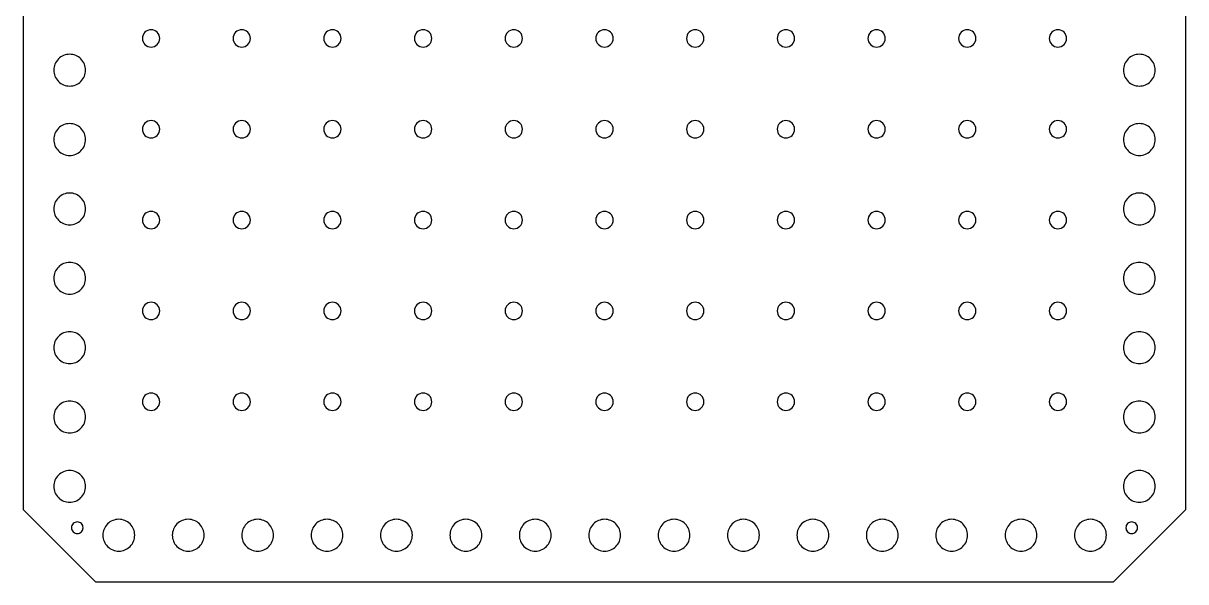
# Model space of a CAD drawing. Extents: x -337 to 6273, y 368 to 2065.
# Drawn here: x 2694.9 to 3096.9, y 434.4 to 627.7 of the extents above; entities that cross this region are included whole.
import ezdxf

# ---------------------------------------------------------------- set-up
doc = ezdxf.new("R2010")
doc.units = 0
doc.header["$LTSCALE"] = 100
doc.layers.add('EBENE_1', color=1, linetype='CONTINUOUS')

msp = doc.modelspace()

# ---------------------------------------------------------------- linework, layer by layer
at = {"layer": 'EBENE_1', "color": 1}
msp.add_lwpolyline([(2719.933744, 836.42597), (2694.933744, 811.42597), (2694.933744, 459.425665), (2719.933744, 434.425665), (3071.933101, 434.425665), (3096.933101, 459.425665), (3096.933101, 811.42597), (3071.933101, 836.42597), (2719.933744, 836.42597)], close=True, dxfattribs=at)
for points in [[(2742.133422, 622.404674, 0.199589), (2741.254743, 624.525994, 0.199589), (2739.133422, 625.404674, 0.199589), (2737.012102, 624.525994, 0.199589), (2736.133422, 622.404674, 0.199589), (2737.012102, 620.283354, 0.199589), (2739.133422, 619.404674, 0.199589), (2741.254743, 620.283354, 0.199589), (2742.133422, 622.404674)], [(2773.493422, 622.404674, 0.199589), (2772.614743, 624.525994, 0.199589), (2770.493422, 625.404674, 0.199589), (2768.372102, 624.525994, 0.199589), (2767.493422, 622.404674, 0.199589), (2768.372102, 620.283354, 0.199589), (2770.493422, 619.404674, 0.199589), (2772.614743, 620.283354, 0.199589), (2773.493422, 622.404674)], [(2804.853422, 622.404674, 0.199589), (2803.974743, 624.525994, 0.199589), (2801.853422, 625.404674, 0.199589), (2799.732102, 624.525994, 0.199589), (2798.853422, 622.404674, 0.199589), (2799.732102, 620.283354, 0.199589), (2801.853422, 619.404674, 0.199589), (2803.974743, 620.283354, 0.199589), (2804.853422, 622.404674)], [(2836.213422, 622.404674, 0.199589), (2835.334743, 624.525994, 0.199589), (2833.213422, 625.404674, 0.199589), (2831.092102, 624.525994, 0.199589), (2830.213422, 622.404674, 0.199589), (2831.092102, 620.283354, 0.199589), (2833.213422, 619.404674, 0.199589), (2835.334743, 620.283354, 0.199589), (2836.213422, 622.404674)], [(2867.573422, 622.404674, 0.199589), (2866.694743, 624.525994, 0.199589), (2864.573422, 625.404674, 0.199589), (2862.452102, 624.525994, 0.199589), (2861.573422, 622.404674, 0.199589), (2862.452102, 620.283354, 0.199589), (2864.573422, 619.404674, 0.199589), (2866.694743, 620.283354, 0.199589), (2867.573422, 622.404674)], [(2898.933422, 622.404674, 0.199589), (2898.054743, 624.525994, 0.199589), (2895.933422, 625.404674, 0.199589), (2893.812102, 624.525994, 0.199589), (2892.933422, 622.404674, 0.199589), (2893.812102, 620.283354, 0.199589), (2895.933422, 619.404674, 0.199589), (2898.054743, 620.283354, 0.199589), (2898.933422, 622.404674)], [(2930.293422, 622.404674, 0.199589), (2929.414743, 624.525994, 0.199589), (2927.293422, 625.404674, 0.199589), (2925.172102, 624.525994, 0.199589), (2924.293422, 622.404674, 0.199589), (2925.172102, 620.283354, 0.199589), (2927.293422, 619.404674, 0.199589), (2929.414743, 620.283354, 0.199589), (2930.293422, 622.404674)], [(2961.653422, 622.404674, 0.199589), (2960.774743, 624.525994, 0.199589), (2958.653422, 625.404674, 0.199589), (2956.532102, 624.525994, 0.199589), (2955.653422, 622.404674, 0.199589), (2956.532102, 620.283354, 0.199589), (2958.653422, 619.404674, 0.199589), (2960.774743, 620.283354, 0.199589), (2961.653422, 622.404674)], [(2993.013422, 622.404674, 0.199589), (2992.134743, 624.525994, 0.199589), (2990.013422, 625.404674, 0.199589), (2987.892102, 624.525994, 0.199589), (2987.013422, 622.404674, 0.199589), (2987.892102, 620.283354, 0.199589), (2990.013422, 619.404674, 0.199589), (2992.134743, 620.283354, 0.199589), (2993.013422, 622.404674)], [(3024.373422, 622.404674, 0.199589), (3023.494743, 624.525994, 0.199589), (3021.373422, 625.404674, 0.199589), (3019.252102, 624.525994, 0.199589), (3018.373422, 622.404674, 0.199589), (3019.252102, 620.283354, 0.199589), (3021.373422, 619.404674, 0.199589), (3023.494743, 620.283354, 0.199589), (3024.373422, 622.404674)], [(3055.733422, 622.404674, 0.199589), (3054.854743, 624.525994, 0.199589), (3052.733422, 625.404674, 0.199589), (3050.612102, 624.525994, 0.199589), (3049.733422, 622.404674, 0.199589), (3050.612102, 620.283354, 0.199589), (3052.733422, 619.404674, 0.199589), (3054.854743, 620.283354, 0.199589), (3055.733422, 622.404674)], [(2710.983422, 616.92597, 0.199589), (2707.094335, 615.315057, 0.199589), (2705.483422, 611.42597, 0.199589), (2707.094335, 607.536882, 0.199589), (2710.983422, 605.92597, 0.199589), (2714.87251, 607.536882, 0.199589), (2716.483422, 611.42597, 0.199589), (2714.87251, 615.315057, 0.199589), (2710.983422, 616.92597)], [(3080.883422, 616.92597, 0.199589), (3076.994335, 615.315057, 0.199589), (3075.383422, 611.42597, 0.199589), (3076.994335, 607.536882, 0.199589), (3080.883422, 605.92597, 0.199589), (3084.77251, 607.536882, 0.199589), (3086.383422, 611.42597, 0.199589), (3084.77251, 615.315057, 0.199589), (3080.883422, 616.92597)], [(2710.983422, 592.92597, 0.199589), (2707.094335, 591.315057, 0.199589), (2705.483422, 587.42597, 0.199589), (2707.094335, 583.536882, 0.199589), (2710.983422, 581.92597, 0.199589), (2714.87251, 583.536882, 0.199589), (2716.483422, 587.42597, 0.199589), (2714.87251, 591.315057, 0.199589), (2710.983422, 592.92597)], [(2742.133422, 590.978674, 0.199589), (2741.254743, 593.099994, 0.199589), (2739.133422, 593.978674, 0.199589), (2737.012102, 593.099994, 0.199589), (2736.133422, 590.978674, 0.199589), (2737.012102, 588.857354, 0.199589), (2739.133422, 587.978674, 0.199589), (2741.254743, 588.857354, 0.199589), (2742.133422, 590.978674)], [(2773.493422, 590.978674, 0.199589), (2772.614743, 593.099994, 0.199589), (2770.493422, 593.978674, 0.199589), (2768.372102, 593.099994, 0.199589), (2767.493422, 590.978674, 0.199589), (2768.372102, 588.857354, 0.199589), (2770.493422, 587.978674, 0.199589), (2772.614743, 588.857354, 0.199589), (2773.493422, 590.978674)], [(2804.853422, 590.978674, 0.199589), (2803.974743, 593.099994, 0.199589), (2801.853422, 593.978674, 0.199589), (2799.732102, 593.099994, 0.199589), (2798.853422, 590.978674, 0.199589), (2799.732102, 588.857354, 0.199589), (2801.853422, 587.978674, 0.199589), (2803.974743, 588.857354, 0.199589), (2804.853422, 590.978674)], [(2836.213422, 590.978674, 0.199589), (2835.334743, 593.099994, 0.199589), (2833.213422, 593.978674, 0.199589), (2831.092102, 593.099994, 0.199589), (2830.213422, 590.978674, 0.199589), (2831.092102, 588.857354, 0.199589), (2833.213422, 587.978674, 0.199589), (2835.334743, 588.857354, 0.199589), (2836.213422, 590.978674)], [(2867.573422, 590.978674, 0.199589), (2866.694743, 593.099994, 0.199589), (2864.573422, 593.978674, 0.199589), (2862.452102, 593.099994, 0.199589), (2861.573422, 590.978674, 0.199589), (2862.452102, 588.857354, 0.199589), (2864.573422, 587.978674, 0.199589), (2866.694743, 588.857354, 0.199589), (2867.573422, 590.978674)], [(2898.933422, 590.978674, 0.199589), (2898.054743, 593.099994, 0.199589), (2895.933422, 593.978674, 0.199589), (2893.812102, 593.099994, 0.199589), (2892.933422, 590.978674, 0.199589), (2893.812102, 588.857354, 0.199589), (2895.933422, 587.978674, 0.199589), (2898.054743, 588.857354, 0.199589), (2898.933422, 590.978674)], [(2930.293422, 590.978674, 0.199589), (2929.414743, 593.099994, 0.199589), (2927.293422, 593.978674, 0.199589), (2925.172102, 593.099994, 0.199589), (2924.293422, 590.978674, 0.199589), (2925.172102, 588.857354, 0.199589), (2927.293422, 587.978674, 0.199589), (2929.414743, 588.857354, 0.199589), (2930.293422, 590.978674)], [(2961.653422, 590.978674, 0.199589), (2960.774743, 593.099994, 0.199589), (2958.653422, 593.978674, 0.199589), (2956.532102, 593.099994, 0.199589), (2955.653422, 590.978674, 0.199589), (2956.532102, 588.857354, 0.199589), (2958.653422, 587.978674, 0.199589), (2960.774743, 588.857354, 0.199589), (2961.653422, 590.978674)], [(2993.013422, 590.978674, 0.199589), (2992.134743, 593.099994, 0.199589), (2990.013422, 593.978674, 0.199589), (2987.892102, 593.099994, 0.199589), (2987.013422, 590.978674, 0.199589), (2987.892102, 588.857354, 0.199589), (2990.013422, 587.978674, 0.199589), (2992.134743, 588.857354, 0.199589), (2993.013422, 590.978674)], [(3024.373422, 590.978674, 0.199589), (3023.494743, 593.099994, 0.199589), (3021.373422, 593.978674, 0.199589), (3019.252102, 593.099994, 0.199589), (3018.373422, 590.978674, 0.199589), (3019.252102, 588.857354, 0.199589), (3021.373422, 587.978674, 0.199589), (3023.494743, 588.857354, 0.199589), (3024.373422, 590.978674)], [(3055.733422, 590.978674, 0.199589), (3054.854743, 593.099994, 0.199589), (3052.733422, 593.978674, 0.199589), (3050.612102, 593.099994, 0.199589), (3049.733422, 590.978674, 0.199589), (3050.612102, 588.857354, 0.199589), (3052.733422, 587.978674, 0.199589), (3054.854743, 588.857354, 0.199589), (3055.733422, 590.978674)], [(3080.883422, 592.92597, 0.199589), (3076.994335, 591.315057, 0.199589), (3075.383422, 587.42597, 0.199589), (3076.994335, 583.536882, 0.199589), (3080.883422, 581.92597, 0.199589), (3084.77251, 583.536882, 0.199589), (3086.383422, 587.42597, 0.199589), (3084.77251, 591.315057, 0.199589), (3080.883422, 592.92597)], [(2710.983422, 568.92597, 0.199589), (2707.094335, 567.315057, 0.199589), (2705.483422, 563.42597, 0.199589), (2707.094335, 559.536882, 0.199589), (2710.983422, 557.92597, 0.199589), (2714.87251, 559.536882, 0.199589), (2716.483422, 563.42597, 0.199589), (2714.87251, 567.315057, 0.199589), (2710.983422, 568.92597)], [(3080.883422, 568.92597, 0.199589), (3076.994335, 567.315057, 0.199589), (3075.383422, 563.42597, 0.199589), (3076.994335, 559.536882, 0.199589), (3080.883422, 557.92597, 0.199589), (3084.77251, 559.536882, 0.199589), (3086.383422, 563.42597, 0.199589), (3084.77251, 567.315057, 0.199589), (3080.883422, 568.92597)], [(2742.133422, 559.552674, 0.199589), (2741.254743, 561.673994, 0.199589), (2739.133422, 562.552674, 0.199589), (2737.012102, 561.673994, 0.199589), (2736.133422, 559.552674, 0.199589), (2737.012102, 557.431354, 0.199589), (2739.133422, 556.552674, 0.199589), (2741.254743, 557.431354, 0.199589), (2742.133422, 559.552674)], [(2773.493422, 559.552674, 0.199589), (2772.614743, 561.673994, 0.199589), (2770.493422, 562.552674, 0.199589), (2768.372102, 561.673994, 0.199589), (2767.493422, 559.552674, 0.199589), (2768.372102, 557.431354, 0.199589), (2770.493422, 556.552674, 0.199589), (2772.614743, 557.431354, 0.199589), (2773.493422, 559.552674)], [(2804.853422, 559.552674, 0.199589), (2803.974743, 561.673994, 0.199589), (2801.853422, 562.552674, 0.199589), (2799.732102, 561.673994, 0.199589), (2798.853422, 559.552674, 0.199589), (2799.732102, 557.431354, 0.199589), (2801.853422, 556.552674, 0.199589), (2803.974743, 557.431354, 0.199589), (2804.853422, 559.552674)], [(2836.213422, 559.552674, 0.199589), (2835.334743, 561.673994, 0.199589), (2833.213422, 562.552674, 0.199589), (2831.092102, 561.673994, 0.199589), (2830.213422, 559.552674, 0.199589), (2831.092102, 557.431354, 0.199589), (2833.213422, 556.552674, 0.199589), (2835.334743, 557.431354, 0.199589), (2836.213422, 559.552674)], [(2867.573422, 559.552674, 0.199589), (2866.694743, 561.673994, 0.199589), (2864.573422, 562.552674, 0.199589), (2862.452102, 561.673994, 0.199589), (2861.573422, 559.552674, 0.199589), (2862.452102, 557.431354, 0.199589), (2864.573422, 556.552674, 0.199589), (2866.694743, 557.431354, 0.199589), (2867.573422, 559.552674)], [(2898.933422, 559.552674, 0.199589), (2898.054743, 561.673994, 0.199589), (2895.933422, 562.552674, 0.199589), (2893.812102, 561.673994, 0.199589), (2892.933422, 559.552674, 0.199589), (2893.812102, 557.431354, 0.199589), (2895.933422, 556.552674, 0.199589), (2898.054743, 557.431354, 0.199589), (2898.933422, 559.552674)], [(2930.293422, 559.552674, 0.199589), (2929.414743, 561.673994, 0.199589), (2927.293422, 562.552674, 0.199589), (2925.172102, 561.673994, 0.199589), (2924.293422, 559.552674, 0.199589), (2925.172102, 557.431354, 0.199589), (2927.293422, 556.552674, 0.199589), (2929.414743, 557.431354, 0.199589), (2930.293422, 559.552674)], [(2961.653422, 559.552674, 0.199589), (2960.774743, 561.673994, 0.199589), (2958.653422, 562.552674, 0.199589), (2956.532102, 561.673994, 0.199589), (2955.653422, 559.552674, 0.199589), (2956.532102, 557.431354, 0.199589), (2958.653422, 556.552674, 0.199589), (2960.774743, 557.431354, 0.199589), (2961.653422, 559.552674)], [(2993.013422, 559.552674, 0.199589), (2992.134743, 561.673994, 0.199589), (2990.013422, 562.552674, 0.199589), (2987.892102, 561.673994, 0.199589), (2987.013422, 559.552674, 0.199589), (2987.892102, 557.431354, 0.199589), (2990.013422, 556.552674, 0.199589), (2992.134743, 557.431354, 0.199589), (2993.013422, 559.552674)], [(3024.373422, 559.552674, 0.199589), (3023.494743, 561.673994, 0.199589), (3021.373422, 562.552674, 0.199589), (3019.252102, 561.673994, 0.199589), (3018.373422, 559.552674, 0.199589), (3019.252102, 557.431354, 0.199589), (3021.373422, 556.552674, 0.199589), (3023.494743, 557.431354, 0.199589), (3024.373422, 559.552674)], [(3055.733422, 559.552674, 0.199589), (3054.854743, 561.673994, 0.199589), (3052.733422, 562.552674, 0.199589), (3050.612102, 561.673994, 0.199589), (3049.733422, 559.552674, 0.199589), (3050.612102, 557.431354, 0.199589), (3052.733422, 556.552674, 0.199589), (3054.854743, 557.431354, 0.199589), (3055.733422, 559.552674)], [(2710.983422, 544.92597, 0.199589), (2707.094335, 543.315057, 0.199589), (2705.483422, 539.42597, 0.199589), (2707.094335, 535.536882, 0.199589), (2710.983422, 533.92597, 0.199589), (2714.87251, 535.536882, 0.199589), (2716.483422, 539.42597, 0.199589), (2714.87251, 543.315057, 0.199589), (2710.983422, 544.92597)], [(3080.883422, 544.92597, 0.199589), (3076.994335, 543.315057, 0.199589), (3075.383422, 539.42597, 0.199589), (3076.994335, 535.536882, 0.199589), (3080.883422, 533.92597, 0.199589), (3084.77251, 535.536882, 0.199589), (3086.383422, 539.42597, 0.199589), (3084.77251, 543.315057, 0.199589), (3080.883422, 544.92597)], [(2742.133422, 528.126674, 0.199589), (2741.254743, 530.247994, 0.199589), (2739.133422, 531.126674, 0.199589), (2737.012102, 530.247994, 0.199589), (2736.133422, 528.126674, 0.199589), (2737.012102, 526.005354, 0.199589), (2739.133422, 525.126674, 0.199589), (2741.254743, 526.005354, 0.199589), (2742.133422, 528.126674)], [(2773.493422, 528.126674, 0.199589), (2772.614743, 530.247994, 0.199589), (2770.493422, 531.126674, 0.199589), (2768.372102, 530.247994, 0.199589), (2767.493422, 528.126674, 0.199589), (2768.372102, 526.005354, 0.199589), (2770.493422, 525.126674, 0.199589), (2772.614743, 526.005354, 0.199589), (2773.493422, 528.126674)], [(2804.853422, 528.126674, 0.199589), (2803.974743, 530.247994, 0.199589), (2801.853422, 531.126674, 0.199589), (2799.732102, 530.247994, 0.199589), (2798.853422, 528.126674, 0.199589), (2799.732102, 526.005354, 0.199589), (2801.853422, 525.126674, 0.199589), (2803.974743, 526.005354, 0.199589), (2804.853422, 528.126674)], [(2836.213422, 528.126674, 0.199589), (2835.334743, 530.247994, 0.199589), (2833.213422, 531.126674, 0.199589), (2831.092102, 530.247994, 0.199589), (2830.213422, 528.126674, 0.199589), (2831.092102, 526.005354, 0.199589), (2833.213422, 525.126674, 0.199589), (2835.334743, 526.005354, 0.199589), (2836.213422, 528.126674)], [(2867.573422, 528.126674, 0.199589), (2866.694743, 530.247994, 0.199589), (2864.573422, 531.126674, 0.199589), (2862.452102, 530.247994, 0.199589), (2861.573422, 528.126674, 0.199589), (2862.452102, 526.005354, 0.199589), (2864.573422, 525.126674, 0.199589), (2866.694743, 526.005354, 0.199589), (2867.573422, 528.126674)], [(2898.933422, 528.126674, 0.199589), (2898.054743, 530.247994, 0.199589), (2895.933422, 531.126674, 0.199589), (2893.812102, 530.247994, 0.199589), (2892.933422, 528.126674, 0.199589), (2893.812102, 526.005354, 0.199589), (2895.933422, 525.126674, 0.199589), (2898.054743, 526.005354, 0.199589), (2898.933422, 528.126674)], [(2930.293422, 528.126674, 0.199589), (2929.414743, 530.247994, 0.199589), (2927.293422, 531.126674, 0.199589), (2925.172102, 530.247994, 0.199589), (2924.293422, 528.126674, 0.199589), (2925.172102, 526.005354, 0.199589), (2927.293422, 525.126674, 0.199589), (2929.414743, 526.005354, 0.199589), (2930.293422, 528.126674)], [(2961.653422, 528.126674, 0.199589), (2960.774743, 530.247994, 0.199589), (2958.653422, 531.126674, 0.199589), (2956.532102, 530.247994, 0.199589), (2955.653422, 528.126674, 0.199589), (2956.532102, 526.005354, 0.199589), (2958.653422, 525.126674, 0.199589), (2960.774743, 526.005354, 0.199589), (2961.653422, 528.126674)], [(2993.013422, 528.126674, 0.199589), (2992.134743, 530.247994, 0.199589), (2990.013422, 531.126674, 0.199589), (2987.892102, 530.247994, 0.199589), (2987.013422, 528.126674, 0.199589), (2987.892102, 526.005354, 0.199589), (2990.013422, 525.126674, 0.199589), (2992.134743, 526.005354, 0.199589), (2993.013422, 528.126674)], [(3024.373422, 528.126674, 0.199589), (3023.494743, 530.247994, 0.199589), (3021.373422, 531.126674, 0.199589), (3019.252102, 530.247994, 0.199589), (3018.373422, 528.126674, 0.199589), (3019.252102, 526.005354, 0.199589), (3021.373422, 525.126674, 0.199589), (3023.494743, 526.005354, 0.199589), (3024.373422, 528.126674)], [(3055.733422, 528.126674, 0.199589), (3054.854743, 530.247994, 0.199589), (3052.733422, 531.126674, 0.199589), (3050.612102, 530.247994, 0.199589), (3049.733422, 528.126674, 0.199589), (3050.612102, 526.005354, 0.199589), (3052.733422, 525.126674, 0.199589), (3054.854743, 526.005354, 0.199589), (3055.733422, 528.126674)], [(2710.983422, 520.92597, 0.199589), (2707.094335, 519.315057, 0.199589), (2705.483422, 515.42597, 0.199589), (2707.094335, 511.536882, 0.199589), (2710.983422, 509.92597, 0.199589), (2714.87251, 511.536882, 0.199589), (2716.483422, 515.42597, 0.199589), (2714.87251, 519.315057, 0.199589), (2710.983422, 520.92597)], [(3080.883422, 520.92597, 0.199589), (3076.994335, 519.315057, 0.199589), (3075.383422, 515.42597, 0.199589), (3076.994335, 511.536882, 0.199589), (3080.883422, 509.92597, 0.199589), (3084.77251, 511.536882, 0.199589), (3086.383422, 515.42597, 0.199589), (3084.77251, 519.315057, 0.199589), (3080.883422, 520.92597)], [(2742.133422, 496.700674, 0.199589), (2741.254743, 498.821994, 0.199589), (2739.133422, 499.700674, 0.199589), (2737.012102, 498.821994, 0.199589), (2736.133422, 496.700674, 0.199589), (2737.012102, 494.579354, 0.199589), (2739.133422, 493.700674, 0.199589), (2741.254743, 494.579354, 0.199589), (2742.133422, 496.700674)], [(2773.493422, 496.700674, 0.199589), (2772.614743, 498.821994, 0.199589), (2770.493422, 499.700674, 0.199589), (2768.372102, 498.821994, 0.199589), (2767.493422, 496.700674, 0.199589), (2768.372102, 494.579354, 0.199589), (2770.493422, 493.700674, 0.199589), (2772.614743, 494.579354, 0.199589), (2773.493422, 496.700674)], [(2804.853422, 496.700674, 0.199589), (2803.974743, 498.821994, 0.199589), (2801.853422, 499.700674, 0.199589), (2799.732102, 498.821994, 0.199589), (2798.853422, 496.700674, 0.199589), (2799.732102, 494.579354, 0.199589), (2801.853422, 493.700674, 0.199589), (2803.974743, 494.579354, 0.199589), (2804.853422, 496.700674)], [(2836.213422, 496.700674, 0.199589), (2835.334743, 498.821994, 0.199589), (2833.213422, 499.700674, 0.199589), (2831.092102, 498.821994, 0.199589), (2830.213422, 496.700674, 0.199589), (2831.092102, 494.579354, 0.199589), (2833.213422, 493.700674, 0.199589), (2835.334743, 494.579354, 0.199589), (2836.213422, 496.700674)], [(2867.573422, 496.700674, 0.199589), (2866.694743, 498.821994, 0.199589), (2864.573422, 499.700674, 0.199589), (2862.452102, 498.821994, 0.199589), (2861.573422, 496.700674, 0.199589), (2862.452102, 494.579354, 0.199589), (2864.573422, 493.700674, 0.199589), (2866.694743, 494.579354, 0.199589), (2867.573422, 496.700674)], [(2898.933422, 496.700674, 0.199589), (2898.054743, 498.821994, 0.199589), (2895.933422, 499.700674, 0.199589), (2893.812102, 498.821994, 0.199589), (2892.933422, 496.700674, 0.199589), (2893.812102, 494.579354, 0.199589), (2895.933422, 493.700674, 0.199589), (2898.054743, 494.579354, 0.199589), (2898.933422, 496.700674)], [(2930.293422, 496.700674, 0.199589), (2929.414743, 498.821994, 0.199589), (2927.293422, 499.700674, 0.199589), (2925.172102, 498.821994, 0.199589), (2924.293422, 496.700674, 0.199589), (2925.172102, 494.579354, 0.199589), (2927.293422, 493.700674, 0.199589), (2929.414743, 494.579354, 0.199589), (2930.293422, 496.700674)], [(2961.653422, 496.700674, 0.199589), (2960.774743, 498.821994, 0.199589), (2958.653422, 499.700674, 0.199589), (2956.532102, 498.821994, 0.199589), (2955.653422, 496.700674, 0.199589), (2956.532102, 494.579354, 0.199589), (2958.653422, 493.700674, 0.199589), (2960.774743, 494.579354, 0.199589), (2961.653422, 496.700674)], [(2993.013422, 496.700674, 0.199589), (2992.134743, 498.821994, 0.199589), (2990.013422, 499.700674, 0.199589), (2987.892102, 498.821994, 0.199589), (2987.013422, 496.700674, 0.199589), (2987.892102, 494.579354, 0.199589), (2990.013422, 493.700674, 0.199589), (2992.134743, 494.579354, 0.199589), (2993.013422, 496.700674)], [(3024.373422, 496.700674, 0.199589), (3023.494743, 498.821994, 0.199589), (3021.373422, 499.700674, 0.199589), (3019.252102, 498.821994, 0.199589), (3018.373422, 496.700674, 0.199589), (3019.252102, 494.579354, 0.199589), (3021.373422, 493.700674, 0.199589), (3023.494743, 494.579354, 0.199589), (3024.373422, 496.700674)], [(3055.733422, 496.700674, 0.199589), (3054.854743, 498.821994, 0.199589), (3052.733422, 499.700674, 0.199589), (3050.612102, 498.821994, 0.199589), (3049.733422, 496.700674, 0.199589), (3050.612102, 494.579354, 0.199589), (3052.733422, 493.700674, 0.199589), (3054.854743, 494.579354, 0.199589), (3055.733422, 496.700674)], [(2710.983422, 496.92597, 0.199589), (2707.094335, 495.315057, 0.199589), (2705.483422, 491.42597, 0.199589), (2707.094335, 487.536882, 0.199589), (2710.983422, 485.92597, 0.199589), (2714.87251, 487.536882, 0.199589), (2716.483422, 491.42597, 0.199589), (2714.87251, 495.315057, 0.199589), (2710.983422, 496.92597)], [(3080.883422, 496.92597, 0.199589), (3076.994335, 495.315057, 0.199589), (3075.383422, 491.42597, 0.199589), (3076.994335, 487.536882, 0.199589), (3080.883422, 485.92597, 0.199589), (3084.77251, 487.536882, 0.199589), (3086.383422, 491.42597, 0.199589), (3084.77251, 495.315057, 0.199589), (3080.883422, 496.92597)], [(2710.983422, 472.92597, 0.199589), (2707.094335, 471.315057, 0.199589), (2705.483422, 467.42597, 0.199589), (2707.094335, 463.536882, 0.199589), (2710.983422, 461.92597, 0.199589), (2714.87251, 463.536882, 0.199589), (2716.483422, 467.42597, 0.199589), (2714.87251, 471.315057, 0.199589), (2710.983422, 472.92597)], [(3080.883422, 472.92597, 0.199589), (3076.994335, 471.315057, 0.199589), (3075.383422, 467.42597, 0.199589), (3076.994335, 463.536882, 0.199589), (3080.883422, 461.92597, 0.199589), (3084.77251, 463.536882, 0.199589), (3086.383422, 467.42597, 0.199589), (3084.77251, 471.315057, 0.199589), (3080.883422, 472.92597)], [(2711.633387, 453.126423, 0.199589), (2712.219174, 451.712209, 0.199589), (2713.633387, 451.126423, 0.199589), (2715.047601, 451.712209, 0.199589), (2715.633387, 453.126423, 0.199589), (2715.047601, 454.540636, 0.199589), (2713.633387, 455.126423, 0.199589), (2712.219174, 454.540636, 0.199589), (2711.633387, 453.126423)], [(2733.483422, 450.52597, 0.199589), (2731.87251, 454.415057, 0.199589), (2727.983422, 456.02597, 0.199589), (2724.094335, 454.415057, 0.199589), (2722.483422, 450.52597, 0.199589), (2724.094335, 446.636882, 0.199589), (2727.983422, 445.02597, 0.199589), (2731.87251, 446.636882, 0.199589), (2733.483422, 450.52597)], [(2757.483422, 450.52597, 0.199589), (2755.87251, 454.415057, 0.199589), (2751.983422, 456.02597, 0.199589), (2748.094335, 454.415057, 0.199589), (2746.483422, 450.52597, 0.199589), (2748.094335, 446.636882, 0.199589), (2751.983422, 445.02597, 0.199589), (2755.87251, 446.636882, 0.199589), (2757.483422, 450.52597)], [(2781.483422, 450.52597, 0.199589), (2779.87251, 454.415057, 0.199589), (2775.983422, 456.02597, 0.199589), (2772.094335, 454.415057, 0.199589), (2770.483422, 450.52597, 0.199589), (2772.094335, 446.636882, 0.199589), (2775.983422, 445.02597, 0.199589), (2779.87251, 446.636882, 0.199589), (2781.483422, 450.52597)], [(2805.483422, 450.52597, 0.199589), (2803.87251, 454.415057, 0.199589), (2799.983422, 456.02597, 0.199589), (2796.094335, 454.415057, 0.199589), (2794.483422, 450.52597, 0.199589), (2796.094335, 446.636882, 0.199589), (2799.983422, 445.02597, 0.199589), (2803.87251, 446.636882, 0.199589), (2805.483422, 450.52597)], [(2829.483422, 450.52597, 0.199589), (2827.87251, 454.415057, 0.199589), (2823.983422, 456.02597, 0.199589), (2820.094335, 454.415057, 0.199589), (2818.483422, 450.52597, 0.199589), (2820.094335, 446.636882, 0.199589), (2823.983422, 445.02597, 0.199589), (2827.87251, 446.636882, 0.199589), (2829.483422, 450.52597)], [(2853.483422, 450.52597, 0.199589), (2851.87251, 454.415057, 0.199589), (2847.983422, 456.02597, 0.199589), (2844.094335, 454.415057, 0.199589), (2842.483422, 450.52597, 0.199589), (2844.094335, 446.636882, 0.199589), (2847.983422, 445.02597, 0.199589), (2851.87251, 446.636882, 0.199589), (2853.483422, 450.52597)], [(2877.483422, 450.52597, 0.199589), (2875.87251, 454.415057, 0.199589), (2871.983422, 456.02597, 0.199589), (2868.094335, 454.415057, 0.199589), (2866.483422, 450.52597, 0.199589), (2868.094335, 446.636882, 0.199589), (2871.983422, 445.02597, 0.199589), (2875.87251, 446.636882, 0.199589), (2877.483422, 450.52597)], [(2901.483422, 450.52597, 0.199589), (2899.87251, 454.415057, 0.199589), (2895.983422, 456.02597, 0.199589), (2892.094335, 454.415057, 0.199589), (2890.483422, 450.52597, 0.199589), (2892.094335, 446.636882, 0.199589), (2895.983422, 445.02597, 0.199589), (2899.87251, 446.636882, 0.199589), (2901.483422, 450.52597)], [(2925.483422, 450.52597, 0.199589), (2923.87251, 454.415057, 0.199589), (2919.983422, 456.02597, 0.199589), (2916.094335, 454.415057, 0.199589), (2914.483422, 450.52597, 0.199589), (2916.094335, 446.636882, 0.199589), (2919.983422, 445.02597, 0.199589), (2923.87251, 446.636882, 0.199589), (2925.483422, 450.52597)], [(2949.483422, 450.52597, 0.199589), (2947.87251, 454.415057, 0.199589), (2943.983422, 456.02597, 0.199589), (2940.094335, 454.415057, 0.199589), (2938.483422, 450.52597, 0.199589), (2940.094335, 446.636882, 0.199589), (2943.983422, 445.02597, 0.199589), (2947.87251, 446.636882, 0.199589), (2949.483422, 450.52597)], [(2973.483422, 450.52597, 0.199589), (2971.87251, 454.415057, 0.199589), (2967.983422, 456.02597, 0.199589), (2964.094335, 454.415057, 0.199589), (2962.483422, 450.52597, 0.199589), (2964.094335, 446.636882, 0.199589), (2967.983422, 445.02597, 0.199589), (2971.87251, 446.636882, 0.199589), (2973.483422, 450.52597)], [(2997.483422, 450.52597, 0.199589), (2995.87251, 454.415057, 0.199589), (2991.983422, 456.02597, 0.199589), (2988.094335, 454.415057, 0.199589), (2986.483422, 450.52597, 0.199589), (2988.094335, 446.636882, 0.199589), (2991.983422, 445.02597, 0.199589), (2995.87251, 446.636882, 0.199589), (2997.483422, 450.52597)], [(3021.483422, 450.52597, 0.199589), (3019.87251, 454.415057, 0.199589), (3015.983422, 456.02597, 0.199589), (3012.094335, 454.415057, 0.199589), (3010.483422, 450.52597, 0.199589), (3012.094335, 446.636882, 0.199589), (3015.983422, 445.02597, 0.199589), (3019.87251, 446.636882, 0.199589), (3021.483422, 450.52597)], [(3045.483422, 450.52597, 0.199589), (3043.87251, 454.415057, 0.199589), (3039.983422, 456.02597, 0.199589), (3036.094335, 454.415057, 0.199589), (3034.483422, 450.52597, 0.199589), (3036.094335, 446.636882, 0.199589), (3039.983422, 445.02597, 0.199589), (3043.87251, 446.636882, 0.199589), (3045.483422, 450.52597)], [(3069.483422, 450.52597, 0.199589), (3067.87251, 454.415057, 0.199589), (3063.983422, 456.02597, 0.199589), (3060.094335, 454.415057, 0.199589), (3058.483422, 450.52597, 0.199589), (3060.094335, 446.636882, 0.199589), (3063.983422, 445.02597, 0.199589), (3067.87251, 446.636882, 0.199589), (3069.483422, 450.52597)], [(3080.233458, 453.126423, 0.199589), (3079.647671, 454.540636, 0.199589), (3078.233458, 455.126423, 0.199589), (3076.819244, 454.540636, 0.199589), (3076.233458, 453.126423, 0.199589), (3076.819244, 451.712209, 0.199589), (3078.233458, 451.126423, 0.199589), (3079.647671, 451.712209, 0.199589), (3080.233458, 453.126423)]]:
    msp.add_lwpolyline(points, format="xyb", close=True, dxfattribs=at)

doc.saveas('drawing.dxf')
